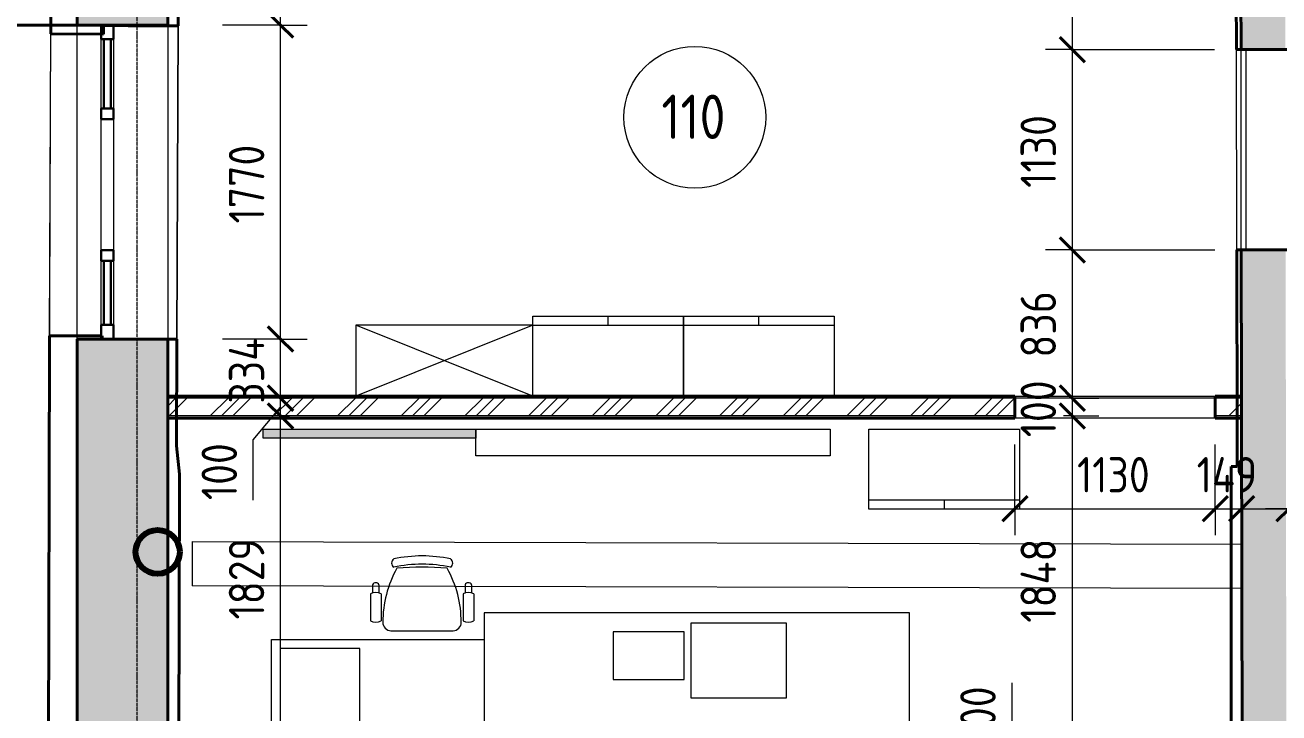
# Model space of a CAD drawing. Header units: millimetres. Extents: x -11886 to 68941, y -8130 to 45506.
# Drawn here: x -6574 to 502, y 32015 to 35893 of the extents above; entities that cross this region are included whole.
import ezdxf

# ---------------------------------------------------------------- set-up
doc = ezdxf.new("R2010")
doc.units = ezdxf.units.MM
doc.linetypes.add('ADSK_Линия сетки', pattern=[25, 20, -2.5, 0, -2.5])
for name, color, linetype, lineweight in [('Витраж', 7, 'Continuous', 18), ('Марки помещений', 7, 'Continuous', 20), ('Оси', 7, 'Continuous', 9), ('Панели витража', 7, 'Continuous', 18), ('Перекрытие', 7, 'Continuous', 18), ('Размеры', 7, 'Continuous', 9), ('Размеры-100', 7, 'Continuous', 9), ('Стены', 7, 'Continuous', 18), ('Стены внутренние', 7, 'Continuous', 18), ('Стены наружные', 7, 'Continuous', 18), ('Стены штриховка', 7, 'Continuous', 18), ('стояки', 7, 'Continuous', 9)]:
    doc.layers.add(name, color=color, linetype=linetype, lineweight=lineweight)
for name, color, linetype, lineweight, true_color in [('Линии', 7, 'Continuous', 9, 0x00a600), ('планы со стояками отопление_dwg', 7, 'Continuous', 9, 0x767676), ('Стены разрез', 7, 'Continuous', 40, 0xbb5389), ('ТХ', 5, 'Continuous', 9, 0x0000ff), ('ТХ 1 этаж_dwg', 7, 'Continuous', 9, 0x767676)]:
    doc.layers.add(name, color=color, linetype=linetype, lineweight=lineweight, true_color=true_color)
doc.styles.add('GOST Common_1', font='GOST_Common.ttf', dxfattribs={"width": 0.9, "height": 200})
doc.styles.add('GOST Common_2', font='GOST_Common.ttf', dxfattribs={"width": 0.9, "height": 250})
doc.dimstyles.new('ADSK_Основной_2_мм_Округление_до_1_мм', dxfattribs={"dimscale": 304.8, "dimtxt": 201.142999, "dimasz": 0.463911, "dimexe": 0.492126, "dimexo": 0.492126, "dimgap": 0.098425, "dimtad": 1, "dimdec": 0, "dimdsep": 46, "dimtxsty": 'GOST Common_1', "dimblk1": 'OBLIQUE', "dimblk2": 'OBLIQUE', "dimsah": 1, "dimcen": 0.09, "dimdle": 0.492126, "dimazin": 2, "dimtfac": 1, "dimtdec": 4, "dimtix": 1, "dimtmove": 0, "dimatfit": 3, "dimfxl": 1, "dimtvp": 1, "dimtolj": 1, "dimtzin": 0, "dimlwd": 20, "dimlwe": 20, "dimarcsym": 2})
doc.dimstyles.new('ADSK_Основной_2_мм_Округление_до_1_мм_1', dxfattribs={"dimscale": 304.8, "dimtxt": 201.142999, "dimasz": 0.463911, "dimexe": 0.492126, "dimexo": 0.492126, "dimgap": 0.098425, "dimtad": 1, "dimdec": 0, "dimdsep": 46, "dimtxsty": 'GOST Common_1', "dimblk1": 'OBLIQUE', "dimblk2": 'OBLIQUE', "dimsah": 1, "dimcen": 0.09, "dimdle": 0.492126, "dimazin": 2, "dimtfac": 1, "dimtdec": 4, "dimtix": 1, "dimtmove": 1, "dimatfit": 3, "dimfxl": 1, "dimtvp": 1, "dimtolj": 1, "dimtzin": 0, "dimlwd": 20, "dimlwe": 20, "dimarcsym": 2})

# ---------------------------------------------------------------- blocks, each defined once
blk = doc.blocks.new('Существующие стены 1 эт - Существующие стены 1 эт-653793-01 План 1-го этажа кладочный')
at = {"layer": 'Стены', "color": 243, "true_color": 0xbb5389}
for p, q in [((-6438.5, 33281.5), (-6428.7, 35893)), ((-5991.4, 35889.5), (-6073.8, 35889.8)), ((-5710.1, 35888.5), (-5991.4, 35889.5)), ((-5768.8, 35888.7), (-5710.1, 35888.5)), ((-5710.1, 35888.5), (-5768.8, 35888.7)), ((-5710.1, 35888.5), (-5716.8, 34121.4)), ((-5716.8, 34121.4), (-5710.1, 35888.5)), ((-5710.1, 35888.5), (-5716.8, 34121.4)), ((-6435.3, 34141.4), (-6428.9, 35843.5)), ((-6143.8, 35842.4), (-6428.9, 35843.5)), ((288.2, 35755.2), (261.9, 35755.1)), ((264.7, 34625.3), (261.9, 35755.1)), ((389.9, 34625.3), (264.7, 34625.3)), ((-6435.3, 34141.4), (-6143.8, 34140.3)), ((-5716.8, 34121.4), (-5768.8, 34121.6)), ((-5768.8, 34121.6), (-5716.8, 34121.4)), ((-5768.8, 34121.6), (-5716.8, 34121.4)), ((-6456.7, 25090), (-6438.5, 33281.5))]:
    blk.add_line(p, q, dxfattribs=at)
at = {"layer": 'Стены разрез'}
for p, q in [((-6421.5, 37806.5), (-6428.9, 35843.5)), ((-5710.1, 35888.5), (-5706.7, 36790.5)), ((259.6, 36731), (261.9, 35755.1)), ((-6131.4, 35890), (-6131.5, 35842.4)), ((-5991.4, 35889.5), (-6131.4, 35890)), ((-5710.1, 35888.5), (-5991.4, 35889.5)), ((-6428.9, 35843.5), (-6131.5, 35842.4)), ((261.9, 35755.1), (564.5, 35755.6)), ((264.7, 34625.3), (564.8, 34625.4)), ((264.7, 34625.3), (267.2, 33561.3)), ((-6435.3, 34141.4), (-6438.5, 33281.5)), ((-6435.3, 34141.4), (-6137.9, 34140.3)), ((-6137.9, 34140.3), (-6138, 34123)), ((-6138, 34123), (-5998, 34122.5)), ((-5716.8, 34121.4), (-5998, 34122.5)), ((-5719, 33521.1), (-5716.8, 34121.4)), ((267.2, 33561.3), (267.2, 33404.9)), ((-5702.8, 33361.1), (-5719, 33521.1)), ((267.2, 33404.9), (232.5, 33404.9)), ((232.5, 33404.9), (232.8, 32394.6)), ((-5705.7, 31854.6), (-5702.8, 33361.1)), ((-6438.5, 33281.5), (-6441.8, 31786.2)), ((232.8, 32394.6), (232.8, 32204.3)), ((232.8, 32204.3), (233.1, 31112.7))]:
    blk.add_line(p, q, dxfattribs=at)
blk = doc.blocks.new('Системная панель - _AR_Стекло_40мм_привязка по центру-V20-01 План 1-го этажа кладочный')
at = {"layer": 'Панели витража', "lineweight": 30}
for p, q in [((180, 20), (-180, 20)), ((-180, 20), (-180, -20)), ((180, -20), (180, 20)), ((-180, -20), (180, -20))]:
    blk.add_line(p, q, dxfattribs=at)
blk = doc.blocks.new('Прямоугольный импост - 70х20_60мм-V21-01 План 1-го этажа кладочный')
at = {"layer": 'Витраж', "lineweight": 30}
for p, q in [((-80, 35), (0, 35)), ((-80, -35), (-80, 35)), ((0, 35), (0, -35)), ((0, -35), (-80, -35))]:
    blk.add_line(p, q, dxfattribs=at)
blk = doc.blocks.new('Прямоугольный импост - 70х20_60мм-V22-01 План 1-го этажа кладочный')
at = {"layer": 'Витраж', "lineweight": 30}
for p, q in [((0, 35), (-80, 35)), ((-80, 35), (-80, -35)), ((0, -35), (0, 35)), ((-80, -35), (0, -35))]:
    blk.add_line(p, q, dxfattribs=at)
blk = doc.blocks.new('Системная панель - _AR_Стекло_40мм_привязка по центру-V23-01 План 1-го этажа кладочный')
at = {"layer": 'Панели витража', "lineweight": 30}
for p, q in [((195, 20), (-195, 20)), ((-195, 20), (-195, -20)), ((195, -20), (195, 20)), ((-195, -20), (195, -20))]:
    blk.add_line(p, q, dxfattribs=at)
blk = doc.blocks.new('Прямоугольный импост - 70х60мм-V16-01 План 1-го этажа кладочный')
at = {"layer": 'Витраж'}
for p, q in [((-6006, 11031.9), (-6006, 11391.9)), ((-5936, 11391.9), (-5936, 11031.9))]:
    blk.add_line(p, q, dxfattribs=at)
blk = doc.blocks.new('Прямоугольный импост - 70х60мм-1426887-01 План 1-го этажа кладочный')
at = {"layer": 'Витраж'}
for p, q in [((-6143.8, 27336.3), (-6143.8, 27726.3)), ((-6073.8, 27726.3), (-6073.8, 27336.3))]:
    blk.add_line(p, q, dxfattribs=at)
blk = doc.blocks.new('Прямоугольный импост - 70х60мм-V78-01 План 1-го этажа кладочный')
at = {"layer": 'Витраж', "lineweight": 30}
for p, q in [((-30, 35), (30, 35)), ((-30, -35), (-30, 35)), ((30, 35), (30, -35)), ((30, -35), (-30, -35))]:
    blk.add_line(p, q, dxfattribs=at)
blk = doc.blocks.new('Прямоугольный импост - 70х60мм-1229542-01 План 1-го этажа кладочный')
at = {"layer": 'Витраж'}
for p, q in [((3738.5, 34637.6), (3738.5, 35377.6)), ((3808.5, 35377.6), (3808.5, 34637.6))]:
    blk.add_line(p, q, dxfattribs=at)
blk = doc.blocks.new('планы со стояками отопление_dwg-1484427-01 План 1-го этажа кладочный')
at = {"layer": 'стояки', "color": 246, "lineweight": 80, "true_color": 0x7f001f}
blk.add_circle((166570.1, 188999.3), 124.3, dxfattribs=at)
blk = doc.blocks.new('ТХ 1 этаж_dwg_Шкаф-2118385-01 План 1-го этажа кладочный')
at = {"layer": 'ТХ', "color": 253, "true_color": 0xa0a0a0}
for p, q in [((274143.8, 4917.7), (274143.8, 4067.7)), ((274143.8, 4492.7), (274193.8, 4492.7))]:
    blk.add_line(p, q, dxfattribs=at)
at = {"layer": 'ТХ', "color": 253, "true_color": 0xa0a0a0, "flags": 128}
blk.add_lwpolyline([(273743.8, 4067.7), (273743.8, 4917.7), (274193.8, 4917.7), (274193.8, 4067.7)], close=True, dxfattribs=at)
blk = doc.blocks.new('ТХ 1 этаж_dwg_Стеллаж 400-2118386-01 План 1-го этажа кладочный')
at = {"layer": 'ТХ', "color": 253, "true_color": 0xa0a0a0}
blk.add_line((378633.5, 11230.9), (379633.5, 10830.9), dxfattribs=at)
at = {"layer": 'ТХ', "color": 253, "true_color": 0xa0a0a0, "flags": 128}
blk.add_lwpolyline([(378633.5, 10830.9), (379633.5, 10830.9), (379633.5, 11230.9), (378633.5, 11230.9), (378633.5, 10830.9), (379633.5, 11230.9)], dxfattribs=at)
blk = doc.blocks.new('ТХ 1 этаж_dwg_Стол демонстрационный-2118439-01 План 1-го этажа кладочный')
at = {"layer": 'ТХ', "color": 253, "true_color": 0xa0a0a0, "flags": 128}
blk.add_lwpolyline([(274189.1, 2061.2), (274939.1, 2061.2), (274939.1, 4461.2), (274189.1, 4461.2)], close=True, dxfattribs=at)
blk = doc.blocks.new('ТХ 1 этаж_dwg_Стол письменный-2118394-01 План 1-го этажа кладочный')
at = {"layer": 'ТХ', "color": 253, "true_color": 0xa0a0a0, "flags": 128}
for points in [[(26808.3, 11740.4), (26808.3, 12940.4), (27408.3, 12940.4), (27408.3, 11740.4)], [(27358.3, 12440.4), (27358.3, 12890.4), (26858.3, 12890.4), (26858.3, 12440.4)]]:
    blk.add_lwpolyline(points, close=True, dxfattribs=at)
blk = doc.blocks.new('ТХ 1 этаж_dwg_Кресло регулируемое-2118367-01 План 1-го этажа кладочный')
at = {"layer": 'ТХ', "color": 253, "true_color": 0xa0a0a0}
for p, q in [((-280.3, -163), (-280.3, -208.6)), ((-243.6, -163), (-243.6, -208.8)), ((242.1, -163), (242.1, -208.8)), ((278.9, -163), (278.9, -208.6)), ((-292.3, -214.4), (-292.3, -365.6)), ((-232.1, -214.4), (-232.1, -365.6)), ((230.7, -214.4), (230.7, -365.6)), ((290.9, -214.4), (290.9, -365.6)), ((-175.8, -421.8), (174.4, -421.8))]:
    blk.add_line(p, q, dxfattribs=at)
for centre, radius, start, end in [((402.7, -373.3), 624.5, 150.90677, 180.12147), ((-144.6, -40.7), 28.1, 124.29147, 235.70827), ((0, -747.5), 747.5, 77.60199, 102.39777), ((0, -794), 747.5, 77.60199, 102.39777), ((0, -1825.8), 1761.9, 85.39382, 94.65462), ((-404.1, -373.3), 624.5, 359.87797, 29.10589), ((144.6, -40.7), 28.1, 304.29007, 55.70964), ((-262.2, -264.4), 58.4, 58.95098, 121.04877), ((-261.9, -171.6), 20.2, 24.89545, 155.33537), ((260.8, -264.4), 58.4, 58.95101, 121.04877), ((260.5, -171.5), 20.2, 24.89545, 155.33537), ((-262.2, -315.5), 58.4, 238.95097, 301.04877), ((-176.4, -376.4), 45.4, 177.81347, 270.74787), ((175, -376.4), 45.4, 269.25187, 2.18664), ((260.8, -315.5), 58.4, 238.95097, 301.04877)]:
    blk.add_arc(centre, radius, start, end, dxfattribs=at)
blk = doc.blocks.new('ТХ 1 этаж_dwg_Покрытие настенное-V154-01 План 1-го этажа кладочный')
at = {"layer": 'ТХ', "color": 253, "true_color": 0xa0a0a0}
blk.add_line((250, -50), (250, 0), dxfattribs=at)
at = {"layer": 'ТХ', "color": 253, "true_color": 0xa0a0a0, "flags": 128}
for points in [[(250, 0), (2250, 0), (2250, -150)], [(2250, -150), (250, -150), (250, -50)]]:
    blk.add_lwpolyline(points, dxfattribs=at)
blk = doc.blocks.new('ТХ 1 этаж_dwg_A$C3da1b1ea-2118383-01 План 1-го этажа кладочный')
at = {"layer": 'ТХ', "true_color": 0xa0a0a0}
blk.add_hatch(color=253, dxfattribs=at).paths.add_polyline_path([(50, -1200), (50, 0), (0, 0), (0, -1200), (34.9, -1200)])
at = {"layer": 'ТХ', "color": 253, "true_color": 0xa0a0a0, "flags": 128}
blk.add_lwpolyline([(0, 0), (50, 0), (50, -1200), (0, -1200)], close=True, dxfattribs=at)
blk = doc.blocks.new('ТХ 1 этаж_dwg-2084881-01 План 1-го этажа кладочный')
at = {"layer": 'ТХ', "color": 253, "true_color": 0xa0a0a0, "flags": 128}
for points in [[(115146.3, -38401.8), (114745.5, -38401.8), (114745.5, -38670.2), (115146.3, -38670.2)], [(115187, -38350.3), (115722.1, -38350.3), (115722.1, -38774.3), (115187, -38774.3)]]:
    blk.add_lwpolyline(points, close=True, dxfattribs=at)
for name, p, rotation in [('ТХ 1 этаж_dwg_Шкаф-2118385-01 План 1-го этажа кладочный', (119210.9, -310815.3), 89.99999999999997), ('ТХ 1 этаж_dwg_Шкаф-2118385-01 План 1-го этажа кладочный', (120060.9, -310815.3), 89.99999999999997), ('ТХ 1 этаж_dwg_Стеллаж 400-2118386-01 План 1-го этажа кладочный', (492926.8, -25840.6), 180), ('ТХ 1 этаж_dwg_A$C3da1b1ea-2118383-01 План 1-го этажа кладочный', (113970.8, -37258.5), 270), ('ТХ 1 этаж_dwg_Шкаф-2118385-01 План 1-го этажа кладочный', (112121, 236485.3), 269.9999999999999), ('ТХ 1 этаж_dwg_Стол демонстрационный-2118439-01 План 1-го этажа кладочный', (111956.5, 235894.5), 270), ('ТХ 1 этаж_dwg_Стол письменный-2118394-01 План 1-го этажа кладочный', (125758, -65852.9), 90)]:
    blk.add_blockref(name, p, dxfattribs=dict(rotation=rotation))
for name, p in [('ТХ 1 этаж_dwg_Покрытие настенное-V154-01 План 1-го этажа кладочный', (113720.8, -37258.5)), ('ТХ 1 этаж_dwg_Кресло регулируемое-2118367-01 План 1-го этажа кладочный', (113668.4, -37972.8))]:
    blk.add_blockref(name, p)
blk = doc.blocks.new('ADSK_Марка_Помещение_ОдноЗначение - Номер-247393-01 План 1-го этажа кладочный')
at = {"layer": 'Марки помещений'}
blk.add_circle((0, 0), 4, dxfattribs=at)
blk = doc.blocks.new('DIMBLOCK156-01 План 1-го этажа кладочный')
at = {"layer": 'Размеры-100', "lineweight": 40, "transparency": 16777216}
for p, q in [((-5132.1, 33689.3), (-5202.8, 33760)), ((-5132.1, 33689.3), (-5061.4, 33618.6)), ((-5132.1, 31860.2), (-5202.8, 31930.9)), ((-5132.1, 31860.2), (-5061.4, 31789.5))]:
    blk.add_line(p, q, dxfattribs=at)
at = {"layer": 'Размеры-100', "lineweight": 20, "transparency": 16777216}
for p, q in [((-5132.1, 33689.3), (-5282.1, 33689.3)), ((-5132.1, 31860.2), (-5132.1, 33689.3)), ((-5132.1, 33689.3), (-5082.1, 33689.3)), ((-5132.1, 31860.2), (-5458.8, 31860.2)), ((-5132.1, 31860.2), (-4982.1, 31860.2))]:
    blk.add_line(p, q, dxfattribs=at)
at = {"layer": 'Размеры-100', "color": 0, "lineweight": 20, "transparency": 16777216, "insert": (-5423.5, 32541.2), "char_height": 200, "width": 560.473, "attachment_point": 1, "rotation": 90, "line_spacing_factor": 1.022761, "style": 'GOST Common_1'}
blk.add_mtext('1829', dxfattribs=at)
blk = doc.blocks.new('_Oblique')
at = {"color": 0, "linetype": 'ByBlock', "lineweight": -2}
blk.add_line((-0.5, -0.5), (0.5, 0.5), dxfattribs=at)
blk = doc.blocks.new('DIMBLOCK157-01 План 1-го этажа кладочный')
at = {"layer": 'Размеры-100', "lineweight": 40, "transparency": 16777216}
for p, q in [((-5132.1, 33789.3), (-5202.8, 33860)), ((-5132.1, 33689.3), (-5202.8, 33760)), ((-5132.1, 33789.3), (-5061.4, 33718.6)), ((-5132.1, 33689.3), (-5061.4, 33618.6))]:
    blk.add_line(p, q, dxfattribs=at)
at = {"layer": 'Размеры-100', "lineweight": 20, "transparency": 16777216}
for p, q in [((-5132.1, 33789.3), (-5282.1, 33789.3)), ((-5132.1, 33689.3), (-5132.1, 33789.3)), ((-5132.1, 33789.3), (-5082.1, 33789.3)), ((-5286.1, 33555.3), (-5132.1, 33739.3)), ((-5132.1, 33689.3), (-5282.1, 33689.3)), ((-5132.1, 33689.3), (-5082.1, 33689.3)), ((-5286.1, 33214.4), (-5286.1, 33555.3))]:
    blk.add_line(p, q, dxfattribs=at)
at = {"layer": 'Размеры-100', "color": 0, "lineweight": 20, "transparency": 16777216, "insert": (-5577.5, 33214.4), "char_height": 200, "width": 409.104, "attachment_point": 1, "rotation": 90, "line_spacing_factor": 1.022761, "style": 'GOST Common_1'}
blk.add_mtext('100', dxfattribs=at)
blk = doc.blocks.new('DIMBLOCK158-01 План 1-го этажа кладочный')
at = {"layer": 'Размеры-100', "lineweight": 40, "transparency": 16777216}
for p, q in [((-5132.1, 34123), (-5202.8, 34193.7)), ((-5132.1, 34123), (-5061.4, 34052.3)), ((-5132.1, 33789.3), (-5202.8, 33860)), ((-5132.1, 33789.3), (-5061.4, 33718.6))]:
    blk.add_line(p, q, dxfattribs=at)
at = {"layer": 'Размеры-100', "lineweight": 20, "transparency": 16777216}
for p, q in [((-5132.1, 34123), (-5458.8, 34123)), ((-5132.1, 33789.3), (-5132.1, 34123)), ((-5132.1, 34123), (-4982.1, 34123)), ((-5132.1, 33789.3), (-5282.1, 33789.3)), ((-5132.1, 33789.3), (-5082.1, 33789.3))]:
    blk.add_line(p, q, dxfattribs=at)
at = {"layer": 'Размеры-100', "color": 0, "lineweight": 20, "transparency": 16777216, "insert": (-5423.5, 33758.4), "char_height": 200, "width": 474.561, "attachment_point": 1, "rotation": 90, "line_spacing_factor": 1.022761, "style": 'GOST Common_1'}
blk.add_mtext('334', dxfattribs=at)
blk = doc.blocks.new('DIMBLOCK159-01 План 1-го этажа кладочный')
at = {"layer": 'Размеры-100', "lineweight": 40, "transparency": 16777216}
for p, q in [((-5132.1, 35893), (-5202.8, 35963.7)), ((-5132.1, 35893), (-5061.4, 35822.3)), ((-5132.1, 34123), (-5202.8, 34193.7)), ((-5132.1, 34123), (-5061.4, 34052.3))]:
    blk.add_line(p, q, dxfattribs=at)
at = {"layer": 'Размеры-100', "lineweight": 20, "transparency": 16777216}
for p, q in [((-5132.1, 35893), (-5458.8, 35893)), ((-5132.1, 34123), (-5132.1, 35893)), ((-5132.1, 35893), (-4982.1, 35893)), ((-5132.1, 34123), (-5458.8, 34123)), ((-5132.1, 34123), (-4982.1, 34123))]:
    blk.add_line(p, q, dxfattribs=at)
at = {"layer": 'Размеры-100', "color": 0, "lineweight": 20, "transparency": 16777216, "insert": (-5423.5, 34774.5), "char_height": 200, "width": 560.473, "attachment_point": 1, "rotation": 90, "line_spacing_factor": 1.022761, "style": 'GOST Common_1'}
blk.add_mtext('1770', dxfattribs=at)
blk = doc.blocks.new('DIMBLOCK160-01 План 1-го этажа кладочный')
at = {"layer": 'Размеры-100', "lineweight": 40, "transparency": 16777216}
for p, q in [((-5132.1, 36810.2), (-5202.8, 36880.9)), ((-5132.1, 36810.2), (-5061.4, 36739.5)), ((-5132.1, 35893), (-5202.8, 35963.7)), ((-5132.1, 35893), (-5061.4, 35822.3))]:
    blk.add_line(p, q, dxfattribs=at)
at = {"layer": 'Размеры-100', "lineweight": 20, "transparency": 16777216}
for p, q in [((-5132.1, 36810.2), (-5618.8, 36810.2)), ((-5132.1, 35893), (-5132.1, 36810.2)), ((-5132.1, 36810.2), (-4982.1, 36810.2)), ((-5132.1, 35893), (-5458.8, 35893)), ((-5132.1, 35893), (-4982.1, 35893))]:
    blk.add_line(p, q, dxfattribs=at)
at = {"layer": 'Размеры-100', "color": 0, "lineweight": 20, "transparency": 16777216, "insert": (-5423.5, 36181.1), "char_height": 200, "width": 409.104, "attachment_point": 1, "rotation": 90, "line_spacing_factor": 1.022761, "style": 'GOST Common_1'}
blk.add_mtext('917', dxfattribs=at)
blk = doc.blocks.new('DIMBLOCK168-01 План 1-го этажа кладочный')
at = {"layer": 'Размеры-100', "lineweight": 40, "transparency": 16777216}
for p, q in [((-664.5, 36783), (-735.2, 36853.7)), ((-664.5, 36783), (-593.8, 36712.3)), ((-664.5, 35755.2), (-735.2, 35825.9)), ((-664.5, 35755.2), (-593.8, 35684.5))]:
    blk.add_line(p, q, dxfattribs=at)
at = {"layer": 'Размеры-100', "lineweight": 20, "transparency": 16777216}
for p, q in [((-664.5, 36783), (-814.5, 36783)), ((-664.5, 36783), (-664.5, 35755.2)), ((-664.5, 36783), (136.6, 36783)), ((-664.5, 35755.2), (-814.5, 35755.2)), ((-664.5, 35755.2), (138.2, 35755.2))]:
    blk.add_line(p, q, dxfattribs=at)
at = {"layer": 'Размеры-100', "color": 0, "lineweight": 20, "transparency": 16777216, "insert": (-955.9, 36035.6), "char_height": 200, "width": 560.473, "attachment_point": 1, "rotation": 90, "line_spacing_factor": 1.022761, "style": 'GOST Common_1'}
blk.add_mtext('1028', dxfattribs=at)
blk = doc.blocks.new('DIMBLOCK169-01 План 1-го этажа кладочный')
at = {"layer": 'Размеры-100', "lineweight": 40, "transparency": 16777216}
for p, q in [((-664.5, 35755.2), (-735.2, 35825.9)), ((-664.5, 35755.2), (-593.8, 35684.5)), ((-664.5, 34625.2), (-735.2, 34695.9)), ((-664.5, 34625.2), (-593.8, 34554.5))]:
    blk.add_line(p, q, dxfattribs=at)
at = {"layer": 'Размеры-100', "lineweight": 20, "transparency": 16777216}
for p, q in [((-664.5, 35755.2), (-814.5, 35755.2)), ((-664.5, 35755.2), (-664.5, 34625.2)), ((-664.5, 35755.2), (138.2, 35755.2)), ((-664.5, 34625.2), (-814.5, 34625.2)), ((-664.5, 34625.2), (139.9, 34625.2))]:
    blk.add_line(p, q, dxfattribs=at)
at = {"layer": 'Размеры-100', "color": 0, "lineweight": 20, "transparency": 16777216, "insert": (-955.9, 34975.4), "char_height": 200, "width": 515.472, "attachment_point": 1, "rotation": 90, "line_spacing_factor": 1.022761, "style": 'GOST Common_1'}
blk.add_mtext('1130', dxfattribs=at)
blk = doc.blocks.new('DIMBLOCK170-01 План 1-го этажа кладочный')
at = {"layer": 'Размеры-100', "lineweight": 40, "transparency": 16777216}
for p, q in [((-664.5, 34625.2), (-735.2, 34695.9)), ((-664.5, 34625.2), (-593.8, 34554.5)), ((-664.5, 33789.3), (-735.2, 33860)), ((-664.5, 33789.3), (-593.8, 33718.6))]:
    blk.add_line(p, q, dxfattribs=at)
at = {"layer": 'Размеры-100', "lineweight": 20, "transparency": 16777216}
for p, q in [((-664.5, 34625.2), (-814.5, 34625.2)), ((-664.5, 34625.2), (-664.5, 33789.3)), ((-664.5, 34625.2), (139.9, 34625.2)), ((-664.5, 33789.3), (-714.5, 33789.3)), ((-664.5, 33789.3), (-514.5, 33789.3))]:
    blk.add_line(p, q, dxfattribs=at)
at = {"layer": 'Размеры-100', "color": 0, "lineweight": 20, "transparency": 16777216, "insert": (-955.9, 34018), "char_height": 200, "width": 454.106, "attachment_point": 1, "rotation": 90, "line_spacing_factor": 1.022761, "style": 'GOST Common_1'}
blk.add_mtext('836', dxfattribs=at)
blk = doc.blocks.new('DIMBLOCK171-01 План 1-го этажа кладочный')
at = {"layer": 'Размеры-100', "lineweight": 40, "transparency": 16777216}
for p, q in [((-664.5, 33789.3), (-735.2, 33860)), ((-664.5, 33689.3), (-735.2, 33760)), ((-664.5, 33789.3), (-593.8, 33718.6)), ((-664.5, 33689.3), (-593.8, 33618.6))]:
    blk.add_line(p, q, dxfattribs=at)
at = {"layer": 'Размеры-100', "lineweight": 20, "transparency": 16777216}
for p, q in [((-664.5, 33789.3), (-714.5, 33789.3)), ((-664.5, 33789.3), (-664.5, 33689.3)), ((-664.5, 33789.3), (-514.5, 33789.3)), ((-664.5, 33689.3), (-714.5, 33689.3)), ((-664.5, 33689.3), (-514.5, 33689.3))]:
    blk.add_line(p, q, dxfattribs=at)
at = {"layer": 'Размеры-100', "color": 0, "lineweight": 20, "transparency": 16777216, "insert": (-955.9, 33568.8), "char_height": 200, "width": 409.104, "attachment_point": 1, "rotation": 90, "line_spacing_factor": 1.022761, "style": 'GOST Common_1'}
blk.add_mtext('100', dxfattribs=at)
blk = doc.blocks.new('DIMBLOCK172-01 План 1-го этажа кладочный')
at = {"layer": 'Размеры-100', "lineweight": 40, "transparency": 16777216}
for p, q in [((-664.5, 33689.3), (-735.2, 33760)), ((-664.5, 33689.3), (-593.8, 33618.6)), ((-664.5, 31841.6), (-735.2, 31912.3)), ((-664.5, 31841.6), (-593.8, 31770.9))]:
    blk.add_line(p, q, dxfattribs=at)
at = {"layer": 'Размеры-100', "lineweight": 20, "transparency": 16777216}
for p, q in [((-664.5, 33689.3), (-714.5, 33689.3)), ((-664.5, 33689.3), (-664.5, 31841.6)), ((-664.5, 33689.3), (-514.5, 33689.3)), ((-664.5, 31841.6), (-814.5, 31841.6)), ((-664.5, 31841.6), (-547.1, 31841.6))]:
    blk.add_line(p, q, dxfattribs=at)
at = {"layer": 'Размеры-100', "color": 0, "lineweight": 20, "transparency": 16777216, "insert": (-955.9, 32523.4), "char_height": 200, "width": 580.928, "attachment_point": 1, "rotation": 90, "line_spacing_factor": 1.022761, "style": 'GOST Common_1'}
blk.add_mtext('1848', dxfattribs=at)
blk = doc.blocks.new('DIMBLOCK173-01 План 1-го этажа кладочный')
at = {"layer": 'Размеры-100', "lineweight": 20, "transparency": 16777216}
for p, q in [((-1004.8, 32184.1), (-1004.8, 31843.2)), ((-1004.8, 31843.2), (-664.5, 31791.6)), ((-664.5, 31841.6), (-814.5, 31841.6)), ((-664.5, 31841.6), (-664.5, 31741.6)), ((-664.5, 31841.6), (-547.1, 31841.6)), ((-664.5, 31741.6), (-814.5, 31741.6)), ((-664.5, 31741.6), (-491.1, 31741.6))]:
    blk.add_line(p, q, dxfattribs=at)
at = {"layer": 'Размеры-100', "lineweight": 40, "transparency": 16777216}
for p, q in [((-664.5, 31841.6), (-735.2, 31912.3)), ((-664.5, 31841.6), (-593.8, 31770.9)), ((-664.5, 31741.6), (-735.2, 31812.3)), ((-664.5, 31741.6), (-593.8, 31670.9))]:
    blk.add_line(p, q, dxfattribs=at)
at = {"layer": 'Размеры-100', "color": 0, "lineweight": 20, "transparency": 16777216, "insert": (-1296.1, 31843.2), "char_height": 200, "width": 409.104, "attachment_point": 1, "rotation": 90, "line_spacing_factor": 1.022761, "style": 'GOST Common_1'}
blk.add_mtext('100', dxfattribs=at)
blk = doc.blocks.new('DIMBLOCK180-01 План 1-го этажа кладочный')
at = {"layer": 'Размеры-100', "lineweight": 20, "transparency": 16777216}
for p, q in [((-987.5, 33166.3), (-987.5, 33527.3)), ((142.5, 33166.3), (142.5, 33527.3)), ((-1137.5, 33166.3), (142.5, 33166.3)), ((-987.5, 33166.3), (-987.5, 33016.3)), ((142.5, 33166.3), (142.5, 33016.3))]:
    blk.add_line(p, q, dxfattribs=at)
at = {"layer": 'Размеры-100', "lineweight": 40, "transparency": 16777216}
for p, q in [((-987.5, 33166.3), (-916.8, 33237)), ((142.5, 33166.3), (213.2, 33237)), ((-987.5, 33166.3), (-1058.2, 33095.6)), ((142.5, 33166.3), (71.8, 33095.6))]:
    blk.add_line(p, q, dxfattribs=at)
at = {"layer": 'Размеры-100', "color": 0, "lineweight": 20, "transparency": 16777216, "insert": (-637.3, 33457.7), "char_height": 200, "width": 515.472, "attachment_point": 1, "line_spacing_factor": 1.022761, "style": 'GOST Common_1'}
blk.add_mtext('1130', dxfattribs=at)
blk = doc.blocks.new('DIMBLOCK181-01 План 1-го этажа кладочный')
at = {"layer": 'Размеры-100', "lineweight": 20, "transparency": 16777216}
for p, q in [((291.3, 33166.3), (291.3, 33539.3)), ((142.5, 33166.3), (142.5, 33527.3)), ((142.5, 33166.3), (291.3, 33166.3)), ((142.5, 33166.3), (142.5, 33016.3)), ((291.3, 33166.3), (291.3, 33016.3))]:
    blk.add_line(p, q, dxfattribs=at)
at = {"layer": 'Размеры-100', "lineweight": 40, "transparency": 16777216}
for p, q in [((142.5, 33166.3), (213.2, 33237)), ((291.3, 33166.3), (362, 33237)), ((142.5, 33166.3), (71.8, 33095.6)), ((291.3, 33166.3), (220.6, 33095.6))]:
    blk.add_line(p, q, dxfattribs=at)
at = {"layer": 'Размеры-100', "color": 0, "lineweight": 20, "transparency": 16777216, "insert": (37.9, 33457.7), "char_height": 200, "width": 429.56, "attachment_point": 1, "line_spacing_factor": 1.022761, "style": 'GOST Common_1'}
blk.add_mtext('149', dxfattribs=at)
blk = doc.blocks.new('DIMBLOCK182-01 План 1-го этажа кладочный')
at = {"layer": 'Размеры-100', "lineweight": 20, "transparency": 16777216}
for p, q in [((291.3, 33166.3), (291.3, 33539.3)), ((559.9, 33166.3), (559.9, 33316.3)), ((291.3, 33166.3), (709.9, 33166.3)), ((291.3, 33166.3), (291.3, 33016.3)), ((659, 33166.3), (425.6, 33166.3)), ((559.9, 33166.3), (559.9, 33116.3)), ((1037.4, 33166.3), (659, 33166.3))]:
    blk.add_line(p, q, dxfattribs=at)
at = {"layer": 'Размеры-100', "lineweight": 40, "transparency": 16777216}
for p, q in [((291.3, 33166.3), (362, 33237)), ((559.9, 33166.3), (630.6, 33237)), ((291.3, 33166.3), (220.6, 33095.6)), ((559.9, 33166.3), (489.2, 33095.6))]:
    blk.add_line(p, q, dxfattribs=at)
at = {"layer": 'Размеры-100', "color": 0, "lineweight": 20, "transparency": 16777216, "insert": (659, 33457.7), "char_height": 200, "width": 454.106, "attachment_point": 1, "line_spacing_factor": 1.022761, "style": 'GOST Common_1'}
blk.add_mtext('269', dxfattribs=at)

msp = doc.modelspace()

# ---------------------------------------------------------------- hatches: boundary and pattern name
at = {"layer": 'Стены внутренние', "true_color": 0xc0c0c0}
h = msp.add_hatch(color=9, dxfattribs=at)
h.paths.add_polyline_path([(559.1, 20921), (561, 20921), (559.1, 22167.8), (309.1, 22167.4), (311, 20921), (336.7, 20921)])
h.paths.add_polyline_path([(307, 23528.6), (557, 23529), (554.5, 25125.6), (304.5, 25125.2), (307, 23528.6)])
h.paths.add_polyline_path([(302.2, 26625.2), (552.2, 26625.6), (539.9, 34625.6), (289.9, 34625.2), (302.2, 26625.6)])
h.paths.add_polyline_path([(288.2, 35755.2), (538.2, 35755.6), (536.6, 36781.9), (286.6, 36781.9), (288, 35839.2)])
at = {"layer": 'Стены внутренние', "lineweight": 9}
h = msp.add_hatch(dxfattribs=at)
h.set_pattern_fill('FP_3', color=256, style=0, pattern_type=2)
h.set_pattern_definition([(45, (0, 0), (-179.6051, 179.6051), []), (45, (63.5, 0), (0, 359.2102), []), (45, (-63.5, 0), (0, 359.2102), [])])
h.paths.add_polyline_path([(233.1, 33689.3), (291.3, 33689.3), (291.2, 33789.3), (142.5, 33789.3), (142.5, 33689.3), (232.8, 33689.3)])
h.paths.add_polyline_path([(-987.5, 33689.3), (-987.5, 33789.3), (-5768.8, 33789.3), (-5768.8, 33689.3), (-1182.5, 33689.3)])
at = {"layer": 'Стены наружные', "true_color": 0xc0c0c0}
h = msp.add_hatch(color=9, dxfattribs=at)
h.paths.add_polyline_path([(-5801.7, 20921), (-5768.8, 20921), (-5768.8, 22851.8), (-6278.8, 22851.8), (-6278.8, 20921), (-5803.1, 20921)])
h.paths.add_polyline_path([(-5801.7, 23821.8), (-5768.8, 23821.8), (-5768.8, 26036.3), (-6278.8, 26036.3), (-6278.8, 23821.8), (-5850.4, 23821.8)])
h.paths.add_polyline_path([(-6278.8, 27806.3), (-5768.8, 27806.3), (-5768.8, 30076.5), (-6278.8, 30076.5), (-6278.8, 27974.3)])
h.paths.add_polyline_path([(-5881.4, 30846.5), (-5768.8, 30846.5), (-5768.8, 31090.2), (-6278.8, 31090.2), (-6278.8, 30846.5), (-5998.9, 30846.5)])
h.paths.add_polyline_path([(-5842.2, 31860.2), (-5768.8, 31860.2), (-5768.8, 34123), (-6278.8, 34123), (-6278.8, 31860.2)])
h.paths.add_polyline_path([(-6130, 35893), (-5768.8, 35893), (-5768.8, 38211.2), (-6278.8, 38211.2), (-6278.8, 35893)])
h.paths.add_polyline_path([(-6110.4, 39981.2), (-5768.8, 39981.3), (-5768.8, 43218.9), (-6278.8, 43218.9), (-6278.8, 39981.2)])

# ---------------------------------------------------------------- linework, layer by layer
at = {"layer": 'Линии', "color": 8, "lineweight": 18, "true_color": 0x808080}
for p, q in [((317.5, 34625.3), (317.5, 35755.2)), ((-5630.4, 32981.4), (-5631, 32731.4)), ((-5630.4, 32981.4), (292.4, 32966.7)), ((292.8, 32716.7), (-5631, 32731.4))]:
    msp.add_line(p, q, dxfattribs=at)
at = {"layer": 'Оси', "linetype": 'ADSK_Линия сетки'}
msp.add_line((-5940.1, -7330.4), (-5940.1, 44421.9), dxfattribs=at)
at = {"layer": 'Перекрытие', "color": 7, "true_color": 0xffffff}
msp.add_line((142.5, 33789.3), (-987.5, 33789.3), dxfattribs=at)
at = {"layer": 'Стены внутренние', "lineweight": 40}
for p, q in [((286.6, 36783), (288.2, 35755.2)), ((288.2, 35755.2), (538.2, 35755.6)), ((539.9, 34625.6), (289.9, 34625.2)), ((289.9, 34625.2), (291.2, 33801.3)), ((-987.5, 33801.3), (-5768.8, 33801.3)), ((-5768.8, 33799.3), (-5768.8, 33679.3)), ((-987.5, 33677.3), (-987.5, 33801.3)), ((291.2, 33801.3), (142.5, 33801.3)), ((142.5, 33801.3), (142.5, 33677.3)), ((291.4, 33679.3), (291.2, 33799.3)), ((-5768.8, 33677.3), (-987.5, 33677.3)), ((142.5, 33677.3), (291.4, 33677.3)), ((291.4, 33677.3), (294.2, 31853.6))]:
    msp.add_line(p, q, dxfattribs=at)
at = {"layer": 'Стены внутренние'}
for p, q in [((289.9, 34625.3), (288.2, 35755.2)), ((-987.5, 33801.3), (142.5, 33801.3)), ((142.5, 33677.3), (-987.5, 33677.3))]:
    msp.add_line(p, q, dxfattribs=at)
at = {"layer": 'Стены наружные', "lineweight": 40}
for p, q in [((-6278.8, 38211.2), (-6278.8, 35893)), ((-5768.8, 35893), (-5768.8, 36810.2)), ((-7693.5, 35893), (-5768.8, 35893)), ((-6278.8, 34123), (-6278.8, 31860.2)), ((-5768.8, 34123), (-6278.8, 34123)), ((-5768.8, 33801.3), (-5768.8, 34123)), ((-5768.8, 31860.2), (-5768.8, 33677.3))]:
    msp.add_line(p, q, dxfattribs=at)
at = {"layer": 'Стены наружные'}
for p, q in [((-6278.8, 34123), (-6278.8, 35893)), ((-5768.8, 35893), (-5768.8, 34123))]:
    msp.add_line(p, q, dxfattribs=at)
at = {"layer": 'Стены штриховка'}
for p, q in [((-5768.8, 33801.3), (-5768.8, 33799.3)), ((-987.5, 33799.3), (-5768.8, 33799.3)), ((-987.5, 33789.3), (-5768.8, 33789.3)), ((291.2, 33799.3), (142.5, 33799.3)), ((291.2, 33789.3), (142.5, 33789.3)), ((291.2, 33799.3), (291.2, 33801.3)), ((-987.5, 33689.3), (-5768.8, 33689.3)), ((291.3, 33689.3), (142.5, 33689.3)), ((-987.5, 33679.3), (-5768.8, 33679.3)), ((-5768.8, 33679.3), (-5768.8, 33677.3)), ((291.4, 33679.3), (142.5, 33679.3)), ((291.4, 33677.3), (291.4, 33679.3))]:
    msp.add_line(p, q, dxfattribs=at)

# ---------------------------------------------------------------- block references
at = {"layer": 'Витраж', "extrusion": (0, 0, -1), "rotation": 90.00000000000007}
for name, p in [('Прямоугольный импост - 70х20_60мм-V21-01 План 1-го этажа кладочный', (6108.8, 35893)), ('Прямоугольный импост - 70х60мм-V78-01 План 1-го этажа кладочный', (6108.8, 35393)), ('Прямоугольный импост - 70х60мм-V78-01 План 1-го этажа кладочный', (6108.8, 34593))]:
    msp.add_blockref(name, p, dxfattribs=at)
at = {"layer": 'Витраж'}
for name, p in [('Прямоугольный импост - 70х60мм-1426887-01 План 1-го этажа кладочный', (0, 8086.7)), ('Прямоугольный импост - 70х60мм-V16-01 План 1-го этажа кладочный', (-137.7, 23171.1))]:
    msp.add_blockref(name, p, dxfattribs=at)
for name, p, rotation in [('Прямоугольный импост - 70х60мм-1229542-01 План 1-го этажа кладочный', (-2335.3, 70000.7), 180), ('Прямоугольный импост - 70х20_60мм-V22-01 План 1-го этажа кладочный', (-6108.8, 34123), 269.9999999999999)]:
    msp.add_blockref(name, p, dxfattribs=dict(at, rotation=rotation))
at = {"layer": 'Марки помещений', "xscale": 99.99999999999993, "yscale": 99.99999999999993, "zscale": 99.99999999999993}
msp.add_blockref('ADSK_Марка_Помещение_ОдноЗначение - Номер-247393-01 План 1-го этажа кладочный', (-2794, 35373.2), dxfattribs=at)
at = {"layer": 'Панели витража', "rotation": 89.99999999999993}
for name, p in [('Системная панель - _AR_Стекло_40мм_привязка по центру-V23-01 План 1-го этажа кладочный', (-6108.8, 35618)), ('Системная панель - _AR_Стекло_40мм_привязка по центру-V20-01 План 1-го этажа кладочный', (-6108.8, 34383))]:
    msp.add_blockref(name, p, dxfattribs=at)
at = {"layer": 'планы со стояками отопление_dwg', "color": 6, "true_color": 0xff00ff}
msp.add_blockref('планы со стояками отопление_dwg-1484427-01 План 1-го этажа кладочный', (-172395.5, -156077), dxfattribs=at)
at = {"layer": 'Стены разрез'}
msp.add_blockref('Существующие стены 1 эт - Существующие стены 1 эт-653793-01 План 1-го этажа кладочный', (0, 0), dxfattribs=at)
at = {"layer": 'ТХ 1 этаж_dwg', "color": 253, "true_color": 0xa0a0a0}
msp.add_blockref('ТХ 1 этаж_dwg-2084881-01 План 1-го этажа кладочный', (-118001.2, 70872.8), dxfattribs=at)

# ---------------------------------------------------------------- texts
at = {"layer": 'Марки помещений', "lineweight": 9, "insert": (-2982.6, 35500.9), "char_height": 250, "width": 468.987, "attachment_point": 1, "style": 'GOST Common_2'}
msp.add_mtext('110', dxfattribs=at)

# ---------------------------------------------------------------- dimensions: what is measured, and where the dimension line sits
at = {"layer": 'Размеры', "lineweight": 20}
for base, p1, p2, override, picture, middle in [((-5132.1, 36810.2), (-5608.8, 35893), (-5768.8, 36810.2), {"dimpost": '<>', "dimfxl": 931.004153}, 'DIMBLOCK160-01 План 1-го этажа кладочный', (-5262.1, 36351.6)), ((-664.5, 35755.2), (286.6, 36783), (288.2, 35755.2), {"dimpost": '<>', "dimfxl": 1027.82343}, 'DIMBLOCK168-01 План 1-го этажа кладочный', (-794.5, 36269.1)), ((-5132.1, 35893), (-5608.8, 34123), (-5608.8, 35893), {"dimpost": '<>', "dimfxl": 1770}, 'DIMBLOCK159-01 План 1-го этажа кладочный', (-5262.1, 35008)), ((-664.5, 34625.2), (288.2, 35755.2), (289.9, 34625.2), {"dimpost": '<>', "dimfxl": 1130}, 'DIMBLOCK169-01 План 1-го этажа кладочный', (-794.5, 35190.2)), ((-664.5, 33789.3), (289.9, 34625.2), (-564.5, 33789.3), {"dimpost": '<>', "dimfxl": 1195.298072}, 'DIMBLOCK170-01 План 1-го этажа кладочный', (-794.5, 34207.2)), ((-5132.1, 34123), (-5232.1, 33789.3), (-5608.8, 34123), {"dimpost": '<>', "dimfxl": 503.231223}, 'DIMBLOCK158-01 План 1-го этажа кладочный', (-5262.1, 33956.2)), ((-664.5, 33689.3), (-564.5, 33789.3), (-564.5, 33689.3), {"dimpost": '<>', "dimfxl": 100}, 'DIMBLOCK171-01 План 1-го этажа кладочный', (-794.5, 33739.3)), ((-5132.1, 33689.3), (-5608.8, 31860.2), (-5232.1, 33689.3), {"dimpost": '<>', "dimfxl": 1867.461971}, 'DIMBLOCK156-01 План 1-го этажа кладочный', (-5262.1, 32774.7)), ((-664.5, 31841.6), (-564.5, 33689.3), (-397.1, 31841.6), {"dimpost": '<>', "dimfxl": 1855.273828}, 'DIMBLOCK172-01 План 1-го этажа кладочный', (-794.5, 32765.4))]:
    dim = msp.add_linear_dim(base=base, p1=p1, p2=p2, angle=90, dimstyle='ADSK_Основной_2_мм_Округление_до_1_мм', override=override, dxfattribs=at)
    dim.commit()
    dim.dimension.update_dxf_attribs({"geometry": picture, "text_midpoint": middle})
for base, p1, p2, override, picture, middle in [((-5132.1, 33789.3), (-5232.1, 33689.3), (-5232.1, 33789.3), {"dimpost": '<>', "dimfxl": 100}, 'DIMBLOCK157-01 План 1-го этажа кладочный', (-5444.2, 33419)), ((-664.5, 31741.6), (-397.1, 31841.6), (-341.1, 31741.6), {"dimpost": '<>', "dimfxl": 114.61239}, 'DIMBLOCK173-01 План 1-го этажа кладочный', (-1162.8, 32047.8))]:
    dim = msp.add_linear_dim(base=base, p1=p1, p2=p2, angle=90, dimstyle='ADSK_Основной_2_мм_Округление_до_1_мм_1', override=override, dxfattribs=at)
    dim.commit()
    dim.dimension.update_dxf_attribs({"geometry": picture, "text_midpoint": middle, "dimtype": 160, "text_rotation": 90})
for base, p1, p2, override, picture, middle in [((291.3, 33166.3), (142.5, 33677.3), (291.3, 33689.3), {"dimpost": '<>', "dimfxl": 149.357211}, 'DIMBLOCK181-01 План 1-го этажа кладочный', (216.9, 33296.3)), ((142.5, 33166.3), (-987.5, 33677.3), (142.5, 33677.3), {"dimpost": '<>', "dimfxl": 1130}, 'DIMBLOCK180-01 План 1-го этажа кладочный', (-422.5, 33296.3))]:
    dim = msp.add_linear_dim(base=base, p1=p1, p2=p2, dimstyle='ADSK_Основной_2_мм_Округление_до_1_мм', override=override, dxfattribs=at)
    dim.commit()
    dim.dimension.update_dxf_attribs({"geometry": picture, "text_midpoint": middle})
dim = msp.add_linear_dim(base=(559.9, 33166.3), p1=(291.3, 33689.3), p2=(559.9, 33266.3), dimstyle='ADSK_Основной_2_мм_Округление_до_1_мм_1', override={"dimpost": '<>', "dimfxl": 501.060782}, dxfattribs=at)
dim.commit()
dim.dimension.update_dxf_attribs({"geometry": 'DIMBLOCK182-01 План 1-го этажа кладочный', "text_midpoint": (886.1, 33324.3), "dimtype": 160})

doc.saveas('drawing.dxf')
